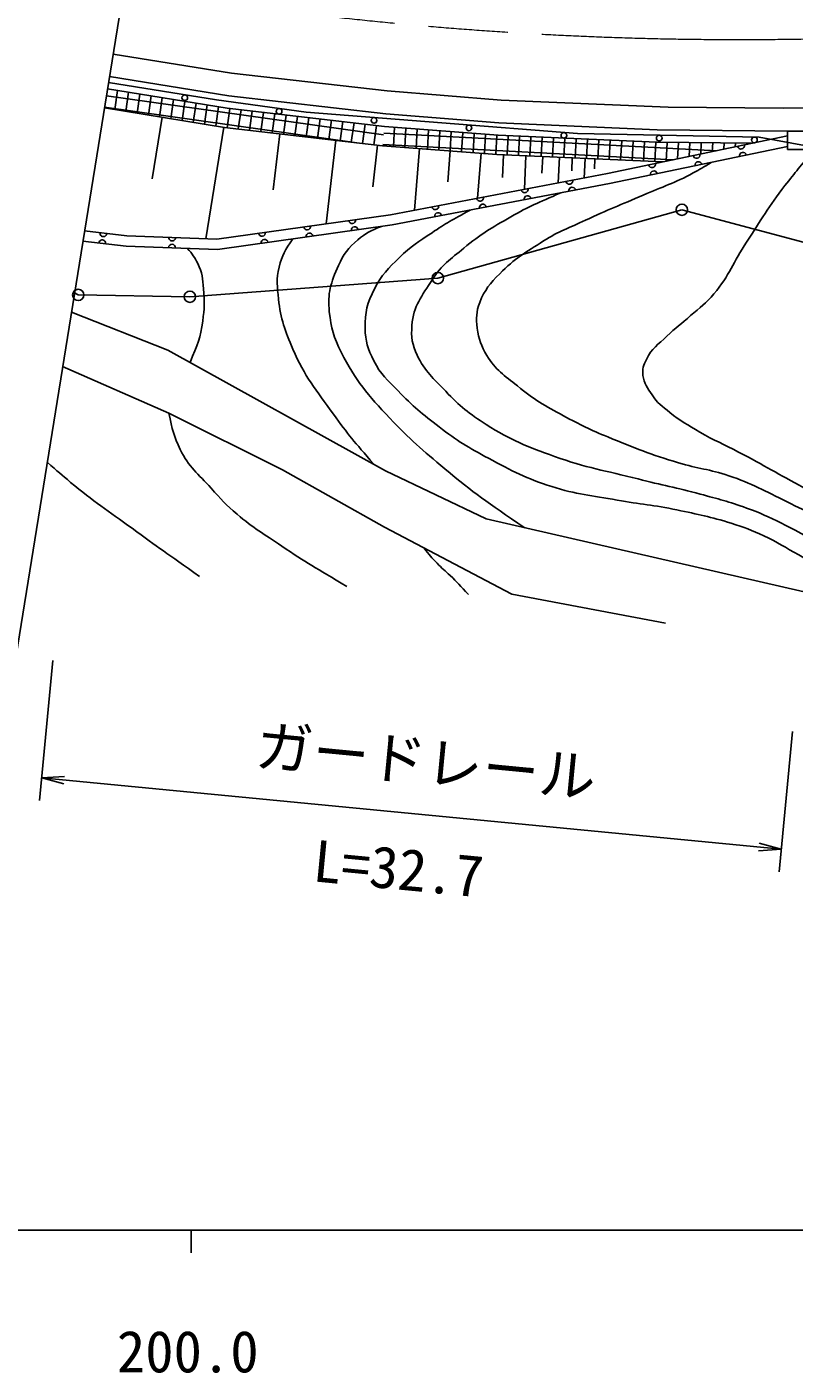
# Model space of a CAD drawing. Units: millimetres, scale not verified. Extents: x 40000 to 680000, y 20000 to 380000.
# Drawn here: x 260772 to 294501, y 198715 to 257876 of the extents above; entities that cross this region are included whole.
import ezdxf
from ezdxf.enums import TextEntityAlignment as Align

# ---------------------------------------------------------------- set-up
doc = ezdxf.new("R2010")
doc.units = ezdxf.units.MM
doc.header["$LTSCALE"] = 1000
doc.linetypes.add('CHAIN', pattern=[18.5, 12, -1.5, 3.5, -1.5])
for name, color, linetype, lineweight in [('M-BGD', 7, 'Continuous', 25), ('M-BMK', 2, 'CHAIN', 13), ('M-BMK-OTRS', 5, 'Continuous', 25), ('M-BMK-ROW', 30, 'Continuous', 25), ('M-STR-STRC', 7, 'Continuous', 25), ('M-TTL-BAND', 7, 'Continuous', 25)]:
    doc.layers.add(name, color=color, linetype=linetype, lineweight=lineweight)
doc.styles.add('ＭＳ ゴシック', font='')
doc.styles.get('ＭＳ ゴシック').set_extended_font_data('MS Gothic')

# ---------------------------------------------------------------- blocks, each defined once
blk = doc.blocks.new('open_arrow')
at = {"color": 0, "linetype": 'Continuous', "lineweight": -2}
blk.add_lwpolyline([(7.5, 1.25), (0, 0), (7.5, -1.25)], dxfattribs=at)

msp = doc.modelspace()

# ---------------------------------------------------------------- hatches: boundary and pattern name
at = {"layer": 'M-BGD'}
h = msp.add_hatch(dxfattribs=at)
h.set_pattern_fill('USER', color=256, style=0, pattern_type=2)
h.set_pattern_definition([(82, (268947, 256202), (-495.134, 69.587), []), (172, (268947, 256202), (-69.587, -495.134), [])])
h.paths.add_polyline_path([(264316, 255154), (269570, 254304), (276493, 253503), (276411, 252657), (269453, 253462), (264181, 254315)])
h = msp.add_hatch(dxfattribs=at)
h.set_pattern_fill('USER', color=256, style=0, pattern_type=2)
h.set_pattern_definition([(87, (295633, 256702), (-499.315, 26.168), []), (177, (295633, 256702), (-26.168, -499.315), [])])
h.paths.add_polyline_path([(288467, 252805), (292669, 252762), (288741, 251941), (281434, 252268), (276411, 252657), (276493, 253503), (281486, 253116)])

# ---------------------------------------------------------------- linework, layer by layer
for p, q in [((269646, 254849), (264404, 255697)), ((269570, 254304), (264316, 255154)), ((276545, 254050), (269646, 254849)), ((269453, 253462), (264181, 254315)), ((266719, 253904), (266281, 251198)), ((276493, 253503), (269570, 254304)), ((281520, 253665), (276545, 254050)), ((269425, 253466), (268633, 248570)), ((276411, 252657), (269453, 253462)), ((281486, 253116), (276493, 253503)), ((288482, 253354), (281520, 253665)), ((294205, 253297), (288482, 253354)), ((294205, 253297), (295120, 253301)), ((294208, 252491), (294205, 253297)), ((271889, 253180), (271603, 250717)), ((274352, 252895), (273927, 249225)), ((276187, 252683), (275975, 250848)), ((281434, 252268), (276411, 252657)), ((288467, 252805), (281486, 253116)), ((294206, 253084), (286296, 251431)), ((294208, 252624), (286384, 250989)), ((292669, 252762), (288467, 252805)), ((278028, 252531), (277818, 249823)), ((279382, 252427), (279277, 251072)), ((280737, 252322), (280584, 250347)), ((288741, 251941), (281434, 252268)), ((281725, 252255), (281680, 251265)), ((282714, 252210), (282648, 250739)), ((283450, 252178), (283417, 251442)), ((284186, 252145), (284135, 251021)), ((284748, 252120), (284723, 251558)), ((285310, 252095), (285271, 251236)), ((285739, 252075), (285720, 251646)), ((295123, 252494), (294208, 252491)), ((286296, 251431), (276762, 249622)), ((286384, 250989), (276835, 249178)), ((276762, 249622), (269129, 248552)), ((276835, 249178), (269152, 248101)), ((265164, 248695), (263306, 248911)), ((269129, 248552), (265164, 248695)), ((265130, 248246), (263234, 248466)), ((269152, 248101), (265130, 248246)), ((262729, 245345), (266966, 243674)), ((266966, 243674), (276539, 238374)), ((262342, 242957), (267014, 240898)), ((267014, 240898), (272016, 238407)), ((272016, 238407), (276495, 235892)), ((276539, 238374), (280957, 236253)), ((280957, 236253), (296732, 232642)), ((276495, 235892), (282091, 232950)), ((282091, 232950), (288847, 231675)), ((261919, 230037), (261326, 223873)), ((294436, 226909), (293843, 220745)), ((261422, 224868), (293939, 221741))]:
    msp.add_line(p, q, dxfattribs=at)
for centre, start, end in [((292169, 252658), 191.80607, 11.80607), ((290212, 252249), 191.80607, 11.80607), ((292250, 252215), 11.80607, 191.80607), ((288254, 251840), 191.80607, 11.80607), ((288335, 251397), 11.80607, 191.80607), ((290292, 251806), 11.80607, 191.80607), ((284622, 251113), 190.73908, 10.73908), ((280692, 250368), 190.73908, 10.73908), ((282657, 250740), 190.73908, 10.73908), ((282782, 250306), 10.73908, 190.73908), ((284746, 250679), 10.73908, 190.73908), ((278727, 249995), 190.73908, 10.73908), ((278852, 249561), 10.73908, 190.73908), ((280817, 249933), 10.73908, 190.73908), ((273090, 249108), 187.9785, 7.9785), ((275071, 249385), 187.9785, 7.9785), ((275181, 248946), 7.9785, 187.9785), ((264084, 248364), 353.16718, 173.16718), ((264136, 248808), 173.71354, 353.71354), ((267163, 248623), 177.93937, 357.93937), ((271109, 248830), 187.9785, 7.9785), ((271220, 248391), 7.9785, 187.9785), ((273200, 248669), 7.9785, 187.9785), ((267153, 248173), 357.93938, 177.93938)]:
    msp.add_arc(centre, 150, start, end, dxfattribs=at)
for points, knots in [([(295382, 252451), (294753, 251735), (294580, 251522), (294099, 250900), (293382, 249973), (293054, 249400), (292411, 248420), (291835, 247544), (291652, 246954), (290980, 246149), (290628, 245728), (290363, 245554), (289953, 245189), (289550, 244830), (289294, 244662), (288906, 244286), (288525, 243917), (288239, 243744), (288010, 243266), (287888, 243012), (287815, 242841), (287856, 242563), (287911, 242195), (288053, 242011), (288256, 241700), (288489, 241344), (288704, 241206), (289033, 240936), (289510, 240544), (289827, 240390), (290357, 240073), (291000, 239687), (291402, 239545), (292064, 239191), (293191, 238589), (293812, 238233), (294932, 237618), (296286, 236875), (297046, 236462), (298398, 235716), (299402, 235161), (299970, 234858), (300966, 234287), (301863, 233773), (302149, 233603), (303248, 232946)], [0, 0, 0, 0, 1, 1, 1, 2, 2, 2, 3, 3, 3, 4, 4, 4, 5, 5, 5, 6, 6, 6, 7, 7, 7, 8, 8, 8, 9, 9, 9, 10, 10, 10, 11, 11, 11, 12, 12, 12, 13, 13, 13, 14, 14, 14, 15, 15, 15, 15]), ([(290859, 251924), (290497, 251692), (290383, 251633), (290070, 251459), (289247, 251002), (288726, 250866), (287864, 250487), (286876, 250054), (286311, 249836), (285334, 249380), (284606, 249040), (284165, 248904), (283489, 248471), (282697, 247965), (282218, 247704), (281560, 247032), (281138, 246602), (280898, 246327), (280679, 245765), (280518, 245354), (280521, 245078), (280573, 244640), (280632, 244143), (280742, 243862), (280998, 243431), (281374, 242798), (281765, 242568), (282335, 242100), (283066, 241501), (283535, 241236), (284366, 240785), (285106, 240383), (285533, 240175), (286312, 239854), (287507, 239360), (288182, 239087), (289420, 238717), (290272, 238462), (290783, 238438), (291625, 238154), (292667, 237802), (293205, 237484), (294194, 237004), (295161, 236536), (295685, 236239), (296634, 235734), (297300, 235379), (297682, 235196), (298330, 234809), (299056, 234375), (299432, 234082), (300110, 233577), (300487, 233296), (300612, 233203), (301065, 232844)], [0, 0, 0, 0, 1, 1, 1, 2, 2, 2, 3, 3, 3, 4, 4, 4, 5, 5, 5, 6, 6, 6, 7, 7, 7, 8, 8, 8, 9, 9, 9, 10, 10, 10, 11, 11, 11, 12, 12, 12, 13, 13, 13, 14, 14, 14, 15, 15, 15, 16, 16, 16, 17, 17, 17, 18, 18, 18, 18]), ([(284249, 250584), (283201, 250139), (282878, 250001), (282050, 249531), (281206, 249053), (280731, 248772), (279983, 248154), (279394, 247669), (279007, 247420), (278599, 246775), (278138, 246046), (277765, 245619), (277699, 244759), (277660, 244239), (277706, 243915), (277931, 243445), (278270, 242734), (278645, 242438), (279184, 241863), (279800, 241205), (280211, 240888), (280969, 240399), (282054, 239700), (282752, 239448), (283964, 239004), (285363, 238492), (286204, 238382), (287646, 238010), (288707, 237737), (289315, 237638), (290370, 237346), (291174, 237124), (291632, 237017), (292416, 236732), (293028, 236509), (293362, 236354), (293946, 236065), (294831, 235625), (295309, 235342), (296159, 234836), (297410, 234092), (297811, 233785), (299252, 232760)], [0, 0, 0, 0, 1, 1, 1, 2, 2, 2, 3, 3, 3, 4, 4, 4, 5, 5, 5, 6, 6, 6, 7, 7, 7, 8, 8, 8, 9, 9, 9, 10, 10, 10, 11, 11, 11, 12, 12, 12, 13, 13, 13, 14, 14, 14, 14]), ([(280260, 249828), (279455, 249387), (279215, 249259), (278584, 248831), (278003, 248437), (277655, 248235), (277151, 247746), (276656, 247265), (276363, 246979), (276053, 246363), (275742, 245747), (275624, 245336), (275639, 244646), (275652, 244063), (275764, 243725), (276024, 243201), (276319, 242606), (276637, 242361), (277095, 241878), (277740, 241199), (278154, 240866), (278897, 240294), (279692, 239682), (280182, 239392), (281066, 238917), (282113, 238353), (282713, 238037), (283846, 237675), (284938, 237327), (285593, 237295), (286719, 237085), (287744, 236895), (288332, 236864), (289351, 236649), (290290, 236450), (290821, 236352), (291736, 236064), (292311, 235883), (292629, 235762), (293175, 235506), (293792, 235216), (294116, 235009), (294706, 234668), (295922, 233968), (296306, 233666), (297704, 232687)], [0, 0, 0, 0, 1, 1, 1, 2, 2, 2, 3, 3, 3, 4, 4, 4, 5, 5, 5, 6, 6, 6, 7, 7, 7, 8, 8, 8, 9, 9, 9, 10, 10, 10, 11, 11, 11, 12, 12, 12, 13, 13, 13, 14, 14, 14, 15, 15, 15, 15]), ([(276355, 249111), (275877, 248917), (275676, 248821), (275317, 248523), (274891, 248170), (274696, 247893), (274469, 247388), (274138, 246651), (273978, 246161), (274068, 245359), (274149, 244640), (274260, 244226), (274589, 243582), (275229, 242327), (275760, 241702), (276727, 240677), (277607, 239743), (278166, 239282), (279147, 238455), (280450, 237354), (280963, 237028), (282662, 235863)], [0, 0, 0, 0, 1, 1, 1, 2, 2, 2, 3, 3, 3, 4, 4, 4, 5, 5, 5, 6, 6, 6, 7, 7, 7, 7]), ([(276026, 238658), (275153, 239656), (274899, 239961), (274251, 240853), (273478, 241919), (272987, 242504), (272465, 243713), (272110, 244535), (271934, 245026), (271834, 245915), (271773, 246460), (271734, 246785), (271862, 247318), (271989, 247843), (272133, 248066), (272460, 248565)], [0, 0, 0, 0, 1, 1, 1, 2, 2, 2, 3, 3, 3, 4, 4, 4, 5, 5, 5, 5]), ([(267822, 248149), (268056, 247880), (268140, 247761), (268282, 247476), (268481, 247078), (268506, 246810), (268540, 246365), (268583, 245814), (268576, 245499), (268504, 244950), (268408, 244213), (268267, 243924), (267947, 243130)], [0, 0, 0, 0, 1, 1, 1, 2, 2, 2, 3, 3, 3, 4, 4, 4, 4]), ([(267014, 240898), (267152, 240178), (267232, 239889), (267517, 239301), (267887, 238536), (268301, 238229), (268873, 237602), (269298, 237136), (269532, 236867), (270013, 236459), (270731, 235850), (271197, 235588), (271978, 235059), (273068, 234322), (273457, 234105), (274843, 233286)], [0, 0, 0, 0, 1, 1, 1, 2, 2, 2, 3, 3, 3, 4, 4, 4, 5, 5, 5, 5]), ([(261662, 238755), (262144, 238317), (262286, 238203), (262695, 237860), (263704, 237014), (264332, 236618), (265395, 235840), (266546, 234999), (266921, 234737), (268367, 233724)], [0, 0, 0, 0, 1, 1, 1, 2, 2, 2, 3, 3, 3, 3]), ([(278221, 234984), (278483, 234653), (278559, 234553), (278803, 234302), (279017, 234082), (279157, 233981), (279378, 233768), (279706, 233450), (279808, 233336), (280189, 232925)], [0, 0, 0, 0, 1, 1, 1, 2, 2, 2, 3, 3, 3, 3])]:
    msp.add_open_spline(points, degree=3, knots=knots, dxfattribs=at)
at = {"layer": 'M-BMK'}
msp.add_arc((292102, 417330), 160008, 260.26279, 280.86177, dxfattribs=at)
at = {"layer": 'M-BMK-OTRS'}
msp.add_line((259448, 225077), (265040, 259627), dxfattribs=at)
at = {"layer": 'M-BMK-ROW'}
for p, q in [((278840, 246838), (289568, 249842)), ((289568, 249842), (311214, 244073)), ((267938, 246018), (278840, 246838)), ((262866, 246190), (263031, 246098)), ((263031, 246098), (267938, 246018))]:
    msp.add_line(p, q, dxfattribs=at)
for centre in [(289568, 249842), (278840, 246838), (263031, 246098), (267938, 246018)]:
    msp.add_circle(centre, 250, dxfattribs=at)
at = {"layer": 'M-STR-STRC'}
for p, q in [((269773, 255837), (264564, 256685)), ((276615, 255072), (269773, 255837)), ((264362, 255435), (269111, 254667)), ((281616, 254659), (276615, 255072)), ((269111, 254667), (273046, 254131)), ((288963, 254350), (281616, 254659)), ((273046, 254131), (284976, 253189)), ((294022, 254308), (288963, 254350)), ((294022, 254308), (295203, 254326)), ((284976, 253189), (292970, 253030)), ((292970, 253030), (296879, 252308))]:
    msp.add_line(p, q, dxfattribs=at)
for centre in [(267714, 254766), (271860, 254166), (276033, 253769), (280207, 253440), (284380, 253110), (288571, 252992), (292756, 252909)]:
    msp.add_circle(centre, 125, dxfattribs=at)
at = {"layer": 'M-TTL-BAND'}
for p, q in [((40000, 205000), (579000, 205000)), ((268000, 205000), (268000, 204000))]:
    msp.add_line(p, q, dxfattribs=at)

# ---------------------------------------------------------------- block references
at = {"layer": 'M-BGD', "xscale": 133, "yscale": 133}
for p, rotation in [((261422, 224868), 354.5), ((293939, 221741), 174.5)]:
    msp.add_blockref('open_arrow', p, dxfattribs=dict(at, rotation=rotation))

# ---------------------------------------------------------------- texts
at = {"layer": 'M-BGD', "style": 'ＭＳ ゴシック'}
msp.add_text('ガードレール', height=1833, rotation=354.506, dxfattribs=at).set_placement((278319, 225599), align=Align.MIDDLE_CENTER)
msp.add_text('L=32.7', height=1833, rotation=354.506, dxfattribs=at).set_placement((276965, 219426), align=Align.BOTTOM_CENTER)
at = {"layer": 'M-TTL-BAND', "style": 'ＭＳ ゴシック'}
msp.add_text('200.0', height=1833, dxfattribs=at).set_placement((267844, 198195), align=Align.BOTTOM_CENTER)

doc.saveas('drawing.dxf')
